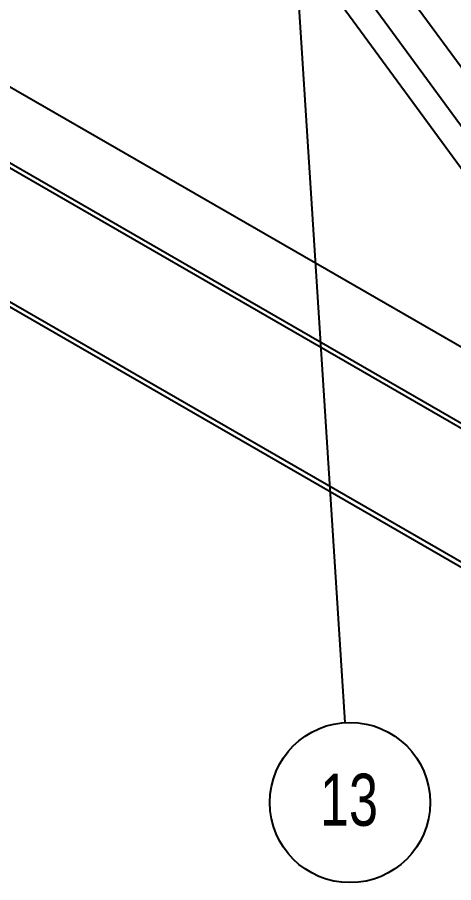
# Model space of a CAD drawing. Header units: millimetres. Extents: x 1293 to 41893, y 1011 to 26911.
# Drawn here: x 37222 to 37997, y 8674 to 10211 of the extents above; entities that cross this region are included whole.
import ezdxf

# ---------------------------------------------------------------- set-up
doc = ezdxf.new("R2010")
doc.units = ezdxf.units.MM
doc.header["$LTSCALE"] = 50
doc.layers.add('CAPA_1', color=7, linetype='Continuous')
doc.styles.add('SLDTEXTSTYLE0', font='TXT', dxfattribs={"width": 0.75})
doc.dimstyles.new('SLDDIMSTYLE4', dxfattribs={"dimtxt": 0.18, "dimasz": 100, "dimexe": 0, "dimexo": 0.0625, "dimgap": 0, "dimtad": 0, "dimtih": 1, "dimtoh": 1, "dimdec": 0, "dimrnd": 1e-09, "dimzin": 0, "dimdsep": 46, "dimtxsty": 'Standard', "dimsah": 1, "dimcen": 0.09, "dimadec": 0, "dimazin": 0, "dimtfac": 100, "dimtdec": 0, "dimtofl": 0, "dimtmove": 0, "dimatfit": 3, "dimfxl": 1, "dimfrac": 2, "dimtolj": 1, "dimtzin": 0, "dimarcsym": 0})

# ---------------------------------------------------------------- blocks, each defined once
blk = doc.blocks.new('SW_NOTE_0_113')
at = {"layer": 'CAPA_1', "color": 0}
blk.add_circle((9.1, -142.1), 142.4, dxfattribs=at)
at = {"layer": 'CAPA_1', "color": 0, "insert": (7.3, -90.9), "char_height": 92.6, "attachment_point": 2, "style": 'SLDTEXTSTYLE0'}
blk.add_mtext('13', dxfattribs=at)

msp = doc.modelspace()

# ---------------------------------------------------------------- linework, layer by layer
at = {"color": 7, "linetype": 'Continuous', "lineweight": 25}
for p, q in [((38398.7678974, 9591.6118024), (37704.6964046, 10540.1779792)), ((38373.0414631, 9522.0279403), (37704.9247313, 10435.1225428)), ((38334.2740517, 9499.6414547), (37701.6644953, 10364.2094919)), ((38317.2791442, 9447.7740489), (36900.4728954, 10265.6788868)), ((38620.4006185, 9137.582032), (36836.8037749, 10167.2305731)), ((38620.4006185, 9128.4563719), (36832.5063874, 10160.585742)), ((38517.8701352, 8940.8383342), (36716.2815889, 9980.8732642)), ((38517.8701352, 8949.9639943), (36720.5789765, 9987.5180953))]:
    msp.add_line(p, q, dxfattribs=at)

# ---------------------------------------------------------------- block references
at = {"layer": 'CAPA_1'}
msp.add_blockref('SW_NOTE_0_113', (37803.7001794, 8958.3315403), dxfattribs=at)

# ---------------------------------------------------------------- leaders
msp.add_leader([(37657.1110112, 11235.7083963), (37803.7001794, 8958.3315403)], dimstyle='SLDDIMSTYLE4', dxfattribs=at)

doc.saveas('drawing.dxf')
